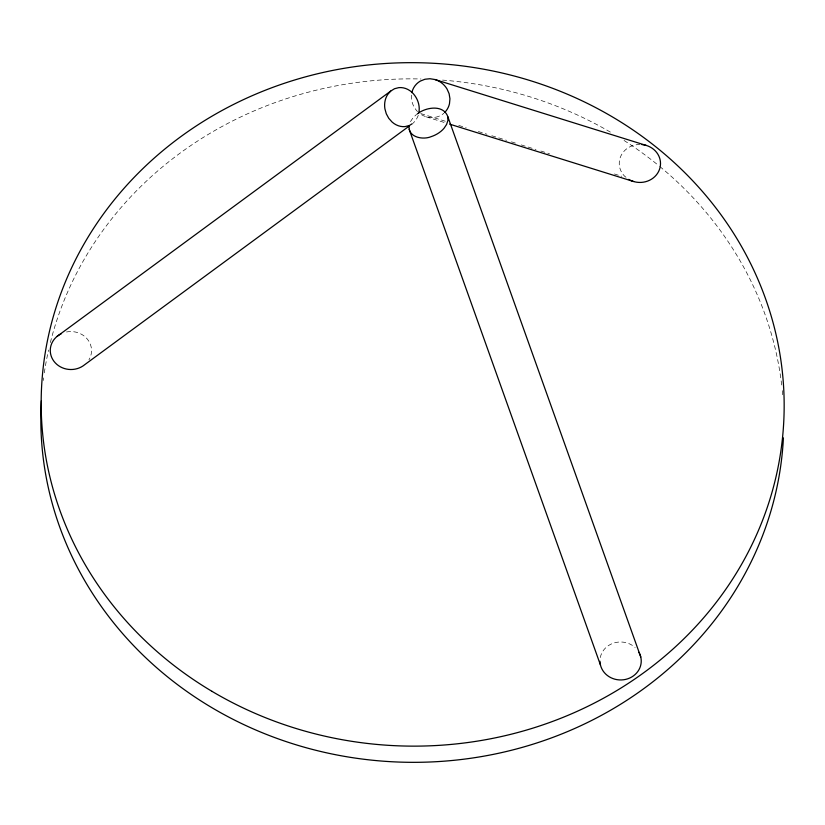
<?xml version="1.0" encoding="UTF-8"?>
<svg xmlns="http://www.w3.org/2000/svg" width="825" height="825" viewBox="0 0 825 825"><rect width="100%" height="100%" fill="white"/><g stroke="black" fill="none" stroke-linecap="round" stroke-linejoin="round"><path stroke-width="0.62" stroke-dasharray="4.12 3.09" d="M411.582 95.143C410.737 101.176 413.449 107.219 417.491 111.592M418.306 115.387L416.243 119.697L413.212 123.142M410.448 121.657L412.985 117.841L416.573 114.386M421.606 114.799C427.463 118.202 434.888 118.604 440.901 115.356A17.428 16.799 -72.7 0 0 443.902 113.221M426.329 116.882L445.943 122.987M420.771 113.582L445.283 121.223M458.762 125.431L466.125 127.72M478.376 131.546L486.956 134.217M491.855 135.743L506.56 140.333M511.469 141.859L516.368 143.395M521.266 144.922L535.972 149.511M540.88 151.037L549.46 153.708M614.408 173.972L621.761 176.261M625.979 177.251L624.607 176.189A20.635 18.985 1.2 0 1 620.977 155.76A20.635 18.985 1.2 0 1 639.777 144.468M43.261 380.459A371.508 341.715 1.2 0 1 43.581 377.912M44.303 372.828A371.508 341.715 1.2 0 1 48.572 350.058M50.366 342.54A371.508 341.715 1.2 0 1 420.977 78.983M442.53 80.097A371.508 341.715 1.2 0 1 611.964 133.042M624.051 140.477A371.508 341.715 1.2 0 1 658.721 165.629M659.722 166.454A371.508 341.715 1.2 0 1 781.729 385.533M782.275 390.658A371.508 341.715 1.2 0 1 782.75 395.783M66.516 331.97A20.635 18.985 1.2 0 1 87.46 339.25A20.635 18.985 1.2 0 1 88.966 359.782M600.291 657.546A20.635 18.985 1.2 0 1 614.388 642.85A20.635 18.985 1.2 0 1 635.126 647.532"/><path stroke-width="1.24" d="M418.77 112.953C420.451 105.425 417.357 97.34 411.788 92.142A17.449 15.098 53.7 0 0 398.805 87.636L394.494 88.739L390.699 91.09L57.018 336.445M390.699 91.09L387.668 94.535A22.388 19.367 53.7 0 0 384.904 108.807L386.296 113.788L388.761 118.315L392.123 122.079A17.449 15.098 53.7 0 0 405.106 126.596L409.417 125.493L412.263 123.729M409.355 125.967L84.8 364.619A20.635 18.985 1.2 0 1 53.955 361.309A20.635 18.985 1.2 0 1 61.442 333.63M417.306 113.912C425.71 107.209 443.51 104.177 447.872 116.799L640.767 656.999M646.15 145.396L434.971 79.53L429.949 78.726L424.978 79.241L420.389 81.056A17.428 16.799 -72.7 0 0 411.83 92.627M449.625 124.132L633.6 181.521M409.148 125.565C407.632 137.208 422.678 140.209 431.145 136.651A22.388 16.067 -19.7 0 0 444.067 128.246L446.593 124.441L447.892 120.532L447.872 116.799M409.169 129.298L600.445 664.96M783.41 437.91A371.508 341.715 1.2 0 1 393.432 761.826A371.508 341.715 1.2 0 1 41.394 400.754M638.942 652.327A20.635 18.985 1.2 0 1 625.659 679.398A20.635 18.985 1.2 0 1 599.971 661.248M641.922 144.571A20.635 18.985 1.2 0 1 659.371 169.764A20.635 18.985 1.2 0 1 628.722 179.396M434.971 79.53A22.399 21.574 -72.7 0 1 447.006 88.945L449.109 93.699L449.945 98.763L449.47 103.785A17.428 16.799 -72.7 0 1 444.788 112.375M211.953 691.319A371.508 341.715 1.2 0 0 783.75 421.719A371.508 341.715 1.2 0 0 242.303 100.176A371.508 341.715 1.2 0 0 211.953 691.319"/></g></svg>
